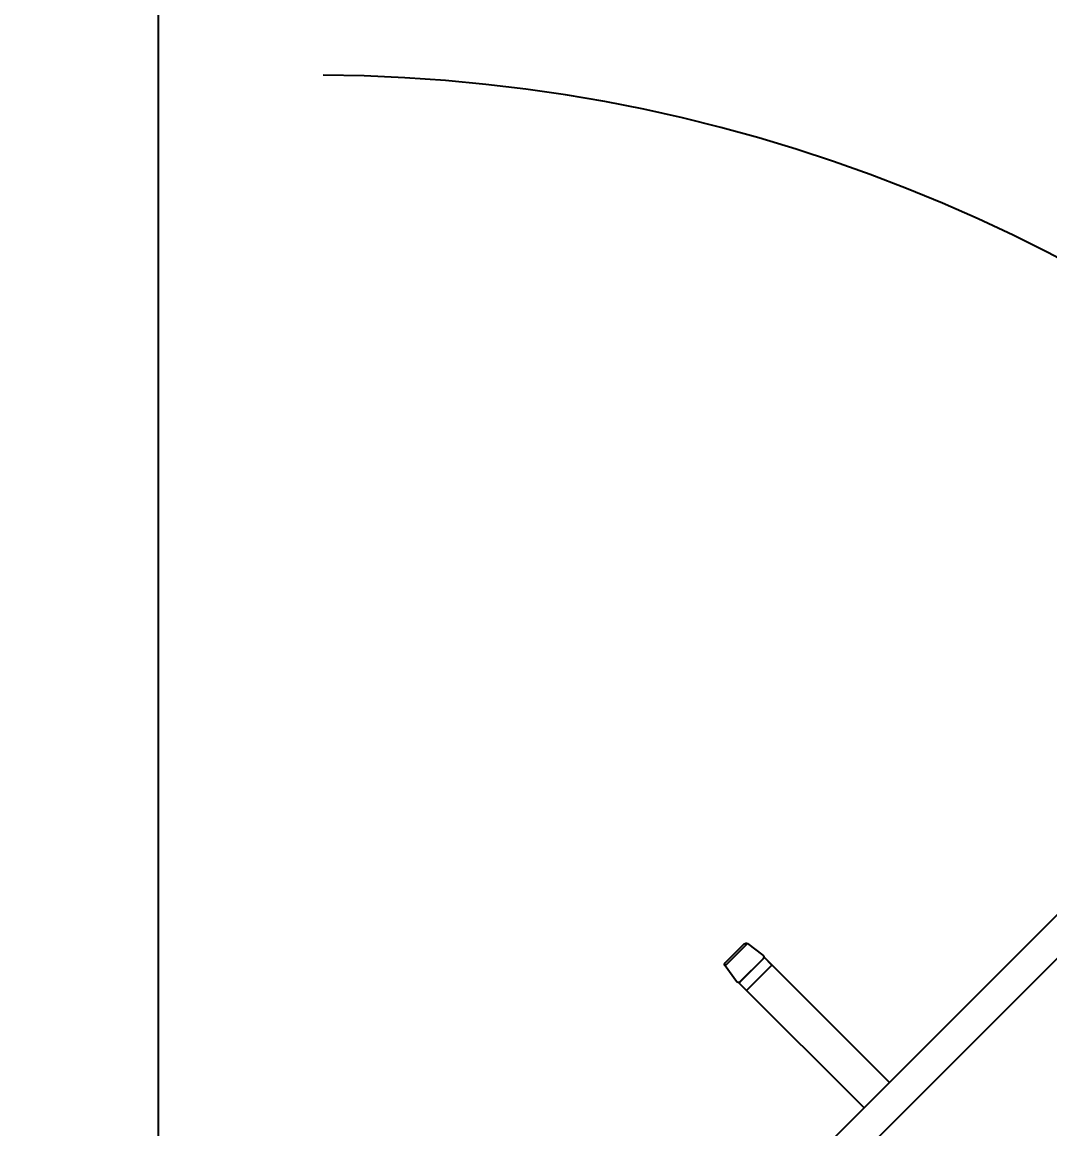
# Model space of a CAD drawing. Header units: inches. Extents: x 129892 to 140765, y 18172 to 24435.
# Drawn here: x 135436 to 135866.2, y 22778.1 to 23241.5 of the extents above; entities that cross this region are included whole.
import ezdxf

# ---------------------------------------------------------------- set-up
doc = ezdxf.new("R2010")
doc.units = ezdxf.units.IN
doc.header["$MEASUREMENT"] = 0
doc.header["$PDMODE"] = 66
doc.styles.add('EXCELSIOR', font='dim.shx', dxfattribs={"height": 45})
doc.dimstyles.new('EXCELSIOR', dxfattribs={"dimtxt": 50, "dimasz": 15, "dimexe": 20, "dimexo": 20, "dimgap": 10, "dimtad": 1, "dimdec": 0, "dimtxsty": 'EXCELSIOR', "dimblk": 'OBLIQUE', "dimcen": 2.5, "dimclrd": 1, "dimclre": 1, "dimclrt": 1, "dimadec": 0, "dimazin": 0, "dimtfac": 1, "dimtdec": 0, "dimtofl": 0, "dimtmove": 0, "dimatfit": 3, "dimfxl": 0, "dimlwd": 25, "dimarcsym": 0})

# ---------------------------------------------------------------- blocks, each defined once
blk = doc.blocks.new('_OBLIQUE')
at = {"color": 0, "linetype": 'ByBlock'}
blk.add_line((-0.5, -0.5), (0.5, 0.5), dxfattribs=at)
blk = doc.blocks.new('*D184')
at = {"color": 1, "lineweight": -2}
for p, q in [((135473.06, 24024.99), (135376.4, 24024.99)), ((135473.06, 22524.99), (135376.4, 22524.99))]:
    blk.add_line(p, q, dxfattribs=at)
at = {"color": 1, "lineweight": 25}
blk.add_line((135396.4, 24024.99), (135396.4, 22524.99), dxfattribs=at)
at = {"layer": 'Defpoints', "color": 0}
for p in [(135493.06, 24024.99), (135396.4, 22524.99), (135493.06, 22524.99)]:
    blk.add_point(p, dxfattribs=at)
at = {"color": 1, "lineweight": 25, "xscale": 15, "yscale": 15, "zscale": 15}
for p, rotation in [((135396.4, 24024.99), 90), ((135396.4, 22524.99), 270)]:
    blk.add_blockref('_OBLIQUE', p, dxfattribs=dict(at, rotation=rotation))
at = {"color": 1, "insert": (135363.9, 23274.99), "char_height": 45, "attachment_point": 5, "rotation": 90, "style": 'EXCELSIOR'}
blk.add_mtext('1500', dxfattribs=at)
blk = doc.blocks.new('*D192')
at = {"color": 1, "lineweight": -2}
for p, q in [((136052.15, 23003.96), (136125.61, 22930.49)), ((135581.92, 22533.73), (135655.39, 22460.26))]:
    blk.add_line(p, q, dxfattribs=at)
at = {"color": 1, "lineweight": 25}
blk.add_line((135641.25, 22474.4), (136111.47, 22944.63), dxfattribs=at)
at = {"layer": 'Defpoints', "color": 0}
for p in [(136038, 23018.1), (136111.47, 22944.63), (135567.78, 22547.87)]:
    blk.add_point(p, dxfattribs=at)
at = {"color": 1, "lineweight": 25, "xscale": 15, "yscale": 15, "zscale": 15}
for p, rotation in [((136111.47, 22944.63), 44.99999999955784), ((135641.25, 22474.4), 224.9999999995578)]:
    blk.add_blockref('_OBLIQUE', p, dxfattribs=dict(at, rotation=rotation))
at = {"color": 1, "insert": (135853.38, 22732.5), "char_height": 45, "attachment_point": 5, "rotation": 45, "style": 'EXCELSIOR'}
blk.add_mtext('665', dxfattribs=at)
blk = doc.blocks.new('A$C20A732E5')
blk.add_lwpolyline([(0, 0.99, 0.458526), (1.15, 0), (9.15, 1.2, 0.371247), (10, 2.19), (10, 13.47, 0.371247), (9.15, 14.46), (1.15, 15.66, 0.458526), (0, 14.67), (0, 0.99)], format="xyb")
blk = doc.blocks.new('A$C4E242D90')
at = {"color": 253}
blk.add_lwpolyline([(1.2, 83.15), (14.46, 83.15)], dxfattribs=at)
for points in [[(0.33, 0), (0.33, 74), (15.33, 74), (15.33, 0)], [(0.33, 69.5), (0.33, 74), (15.33, 74), (15.33, 69.5)]]:
    blk.add_lwpolyline(points, close=True)
at = {"rotation": 90}
blk.add_blockref('A$C20A732E5', (15.66, 74), dxfattribs=at)

msp = doc.modelspace()

# ---------------------------------------------------------------- linework, layer by layer
msp.add_lwpolyline([(135493.06, 22172.62), (135493.06, 24024.99), (137133.06, 24024.99), (137133.06, 22172.62)])
msp.add_lwpolyline([(135567.78, 22547.87), (136038, 23018.1), (136028.81, 23027.29), (135558.59, 22557.06)], close=True)
at = {"color": 252}
msp.add_arc((135557, 22544), 675.36, 0.69509, 89.57907, dxfattribs=at)

# ---------------------------------------------------------------- block references
at = {"xscale": -1, "rotation": 45}
msp.add_blockref('A$C4E242D90', (135799.23, 22797.71), dxfattribs=at)

# ---------------------------------------------------------------- dimensions: what is measured, and where the dimension line sits
for base, p1, p2, angle, picture, middle in [((135396.4, 22524.99), (135493.06, 24024.99), (135493.06, 22524.99), 90, '*D184', (135363.9, 23274.99)), ((136111.47, 22944.63), (135567.78, 22547.87), (136038, 23018.1), 45, '*D192', (135853.38, 22732.5))]:
    dim = msp.add_linear_dim(base=base, p1=p1, p2=p2, angle=angle, dimstyle='EXCELSIOR')
    dim.commit()
    dim.dimension.update_dxf_attribs({"geometry": picture, "text_midpoint": middle})

doc.saveas('drawing.dxf')
